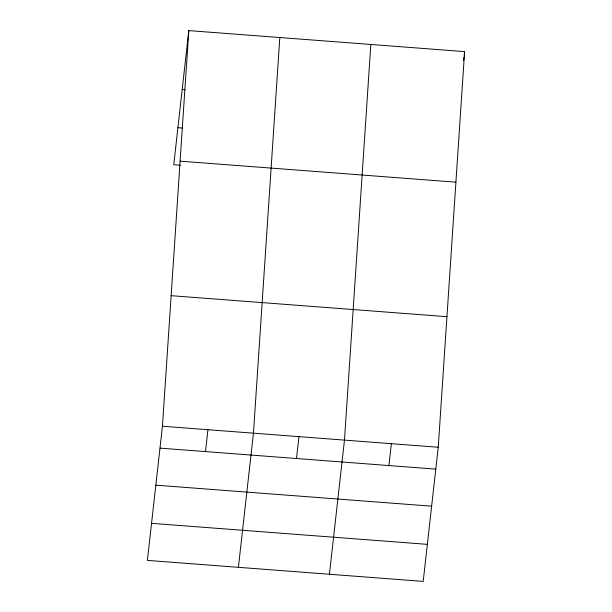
<?xml version="1.0" encoding="UTF-8"?>
<svg xmlns="http://www.w3.org/2000/svg" width="612" height="612" viewBox="0 0 612 612"><rect width="100%" height="100%" fill="white"/><g stroke="black" fill="none" stroke-linecap="round" stroke-linejoin="round"><path stroke-width="0.92" d="M162.44 426.243L188.802 30.6L464.607 51.607L438.246 447.25L423.198 581.4L147.393 560.393L162.44 426.243L438.246 447.25M279.814 37.531L253.452 433.174L238.405 567.324M370.834 44.469L344.472 440.112L329.424 574.255M188.802 30.6L173.754 164.75L180.387 165.255M205.494 451.587L207.95 429.708M296.506 458.518L298.962 436.639M388.903 465.556L391.359 443.677M463.59 60.726L463.995 57.077M464.202 55.256L464.607 51.607M182.192 89.528L185.038 89.742M177.908 127.701L182.651 128.061M180.104 161.163L455.909 182.169M171.138 295.68L446.944 316.687M159.984 448.122L435.79 469.129M155.831 485.171L431.636 506.178M151.547 523.344L427.36 544.351"/></g></svg>
